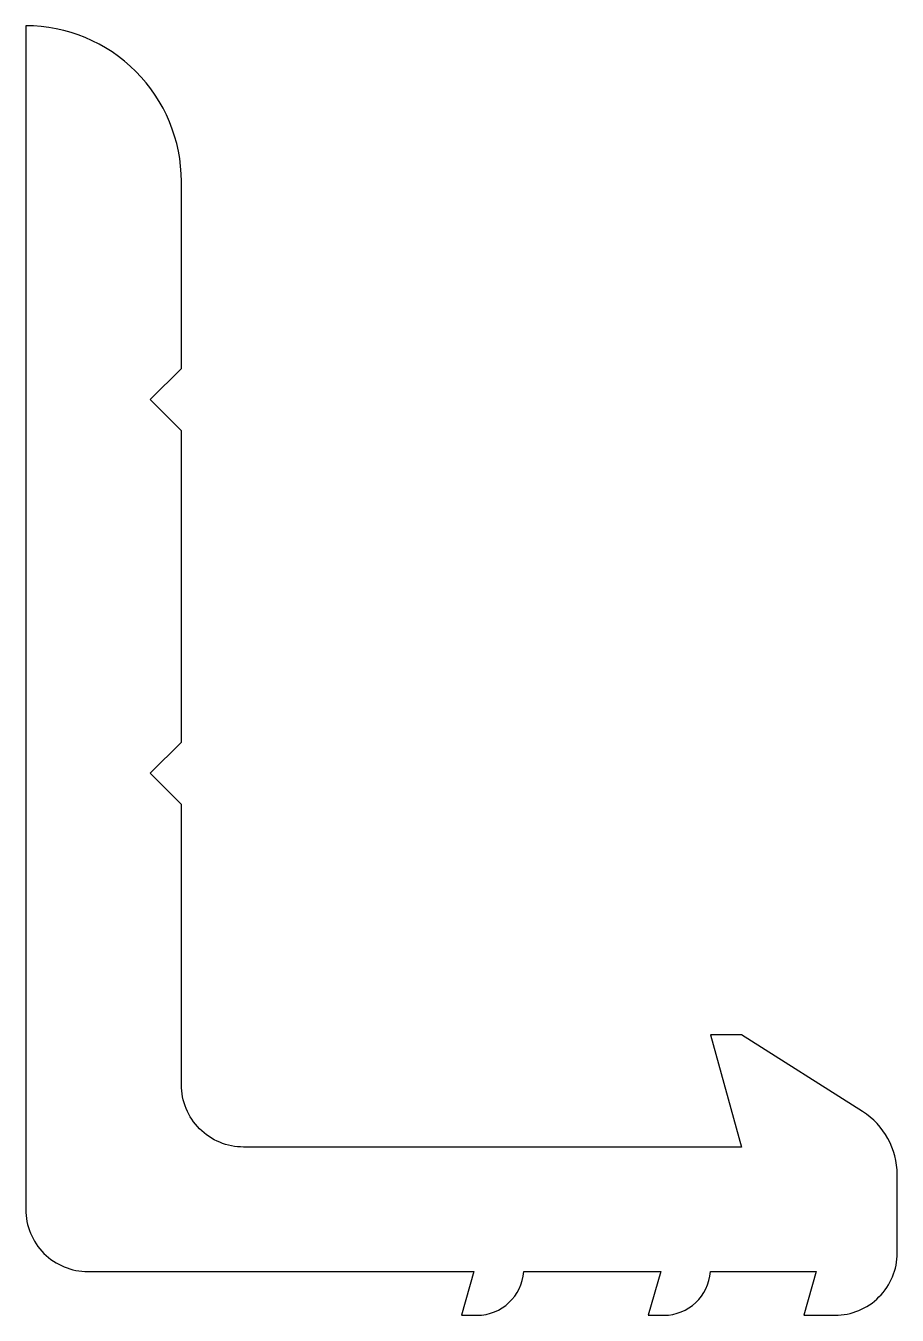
# Model space of a CAD drawing. Extents: x 260.5 to 274.5, y 243.4 to 264.1.
import ezdxf

# ---------------------------------------------------------------- set-up
doc = ezdxf.new("R2010")
doc.units = 0
doc.layers.add('ANA', color=220, linetype='CONTINUOUS')

msp = doc.modelspace()

# ---------------------------------------------------------------- linework, layer by layer
at = {"layer": 'ANA'}
msp.add_lwpolyline([(261.457, 244.105), (267.657, 244.105), (267.457, 243.405), (267.707, 243.405, 0.394805), (268.456, 244.105), (270.657, 244.105), (270.457, 243.405), (270.707, 243.405, 0.394805), (271.456, 244.105), (273.157, 244.105), (272.957, 243.405), (273.457, 243.405, 0.414214), (274.457, 244.405), (274.457, 245.662, 0.257016), (273.899, 246.675), (271.957, 247.905), (271.457, 247.905), (271.957, 246.105), (263.957, 246.105, -0.414214), (262.957, 247.105), (262.957, 251.605), (262.457, 252.105), (262.957, 252.605), (262.957, 257.605), (262.457, 258.105), (262.957, 258.605), (262.957, 261.605, 0.414214), (260.457, 264.105), (260.457, 245.105, 0.414214)], format="xyb", close=True, dxfattribs=at)

doc.saveas('drawing.dxf')
